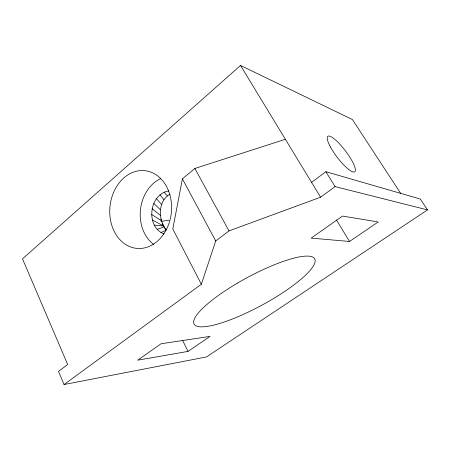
<?xml version="1.0" encoding="UTF-8"?>
<svg xmlns="http://www.w3.org/2000/svg" width="450" height="450" viewBox="0 0 450 450"><rect width="100%" height="100%" fill="white"/><g stroke="black" fill="none" stroke-linecap="round" stroke-linejoin="round"><path stroke-width="0.67" d="M170.094 194.169C157.506 201.184 158.203 219.932 166.348 230.119M164.008 233.927C145.277 226.665 149.001 194.018 168.829 190.89M285.379 139.286L194.873 168.48L182.402 178.869L172.8 228.982L201.358 284.265L64.035 384.536L58.494 371.385L67.686 364.517L22.5 258.868L240.514 65.464L352.412 119.531L400.809 193.584M201.358 284.265L215.719 240.969L228.999 230.901L320.58 197.213L335.093 186.609L427.5 209.897L206.488 356.94L64.035 384.536M311.563 182.374L325.856 171.697L420.311 199.041L427.5 209.897M188.038 351.399L210.06 336.414L161.049 343.755L137.694 360.186L188.038 351.399L182.79 340.74M349.537 241.476L378.191 221.968L342.512 216.062L311.186 238.112L349.537 241.476L336.426 219.938M160.909 232.594L165.741 230.394M157.168 229.399L164.143 226.744L165.729 229.86M154.271 225.118L163.553 225.979L162.276 223.493M152.409 220.033L163.553 225.979M151.684 214.481L161.629 220.916L160.791 218.981M152.151 208.822L160.532 215.421M153.771 203.434L160.487 209.807M156.442 198.653L161.595 204.441M164.222 192.156L167.265 195.879M160.003 194.805L163.879 199.688M325.856 171.697L335.093 186.609M240.514 65.464L320.58 197.213M194.873 168.48L228.999 230.901M182.402 178.869L215.719 240.969M168.981 220.168A64.665 25.284 -28.6 0 1 160.987 221.276M153.681 244.468A36.849 29.908 -83.8 0 1 140.468 209.678A36.849 29.908 -83.8 0 1 160.83 178.509M237.757 282.932L233.781 285.311A68.58 15.615 -28.4 0 0 213.998 325.035A68.58 15.615 -28.4 0 0 313.599 265.556A68.58 15.615 -28.4 0 0 237.757 282.932M330.452 146.976A22.286 5.209 52.8 0 0 354.516 171.945A22.286 5.209 52.8 0 0 338.901 143.207A22.286 5.209 52.8 0 0 330.452 146.976M163.755 233.972A39.071 30.831 -83.9 0 0 146.959 170.994A39.071 30.831 -83.9 0 0 111.296 223.588A39.071 30.831 -83.9 0 0 163.755 233.972"/></g></svg>
